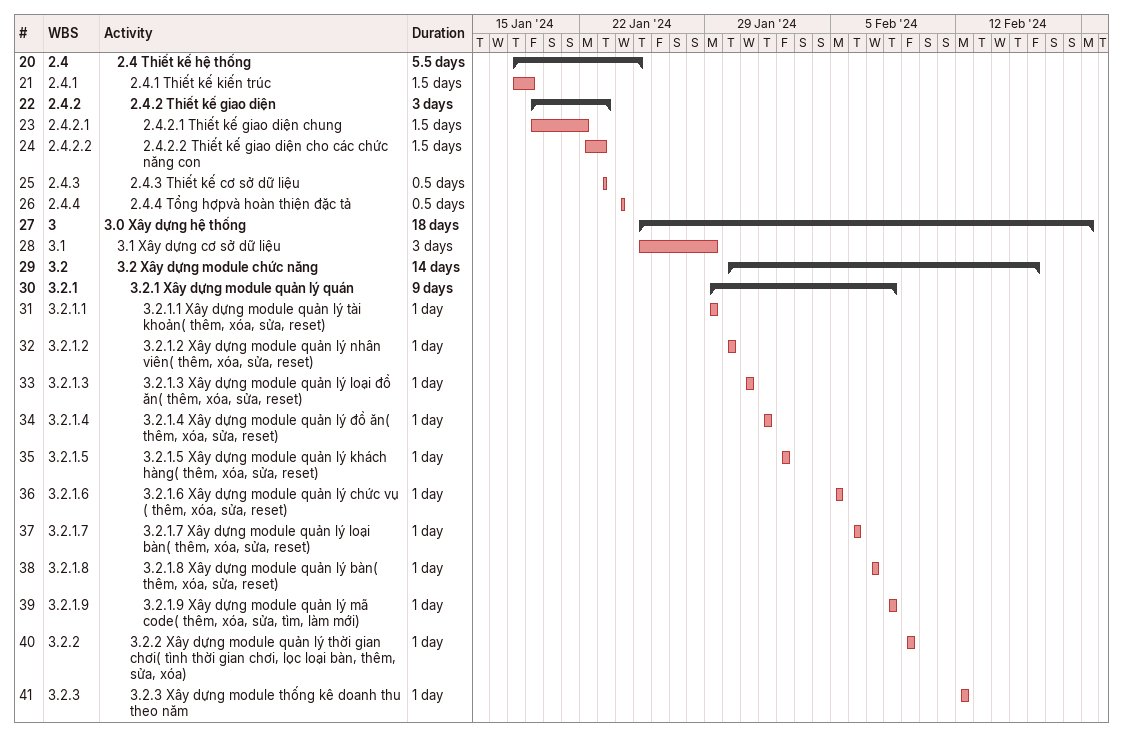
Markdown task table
| ID | WBS | Task | Duration | Start | Finish |
|---|---|---|---|---|---|
| 20 | 2.4 | **2.4 Thiết kế hệ thống** | 5.5d | 2024-01-18 | 2024-01-25 |
| 21 | 2.4.1 | 2.4.1 Thiết kế kiến trúc | 1.5d | 2024-01-18 | 2024-01-19 |
| 22 | 2.4.2 | **2.4.2 Thiết kế giao diện** | 3d | 2024-01-19 | 2024-01-23 |
| 23 | 2.4.2.1 | 2.4.2.1 Thiết kế giao diện chung | 1.5d | 2024-01-19 | 2024-01-22 |
| 24 | 2.4.2.2 | 2.4.2.2 Thiết kế giao diện cho các chức năng con | 1.5d | 2024-01-22 | 2024-01-23 |
| 25 | 2.4.3 | 2.4.3 Thiết kế cơ sở dữ liệu | 0.5d | 2024-01-23 | 2024-01-23 |
| 26 | 2.4.4 | 2.4.4 Tổng hợpvà hoàn thiện đặc tả | 0.5d | 2024-01-24 | 2024-01-24 |
| 27 | 3 | **3.0 Xây dựng hệ thống** | 18d | 2024-01-25 | 2024-02-19 |
| 28 | 3.1 | 3.1 Xây dựng cơ sở dữ liệu | 3d | 2024-01-25 | 2024-01-29 |
| 29 | 3.2 | **3.2 Xây dựng module chức năng** | 14d | 2024-01-30 | 2024-02-16 |
| 30 | 3.2.1 | **3.2.1 Xây dựng module quản lý quán** | 9d | 2024-01-29 | 2024-02-08 |
| 31 | 3.2.1.1 | 3.2.1.1 Xây dựng module quản lý tài khoản( thêm, xóa, sửa, reset) | 1d | 2024-01-29 | 2024-01-29 |
| 32 | 3.2.1.2 | 3.2.1.2 Xây dựng module quản lý nhân viên( thêm, xóa, sửa, reset) | 1d | 2024-01-30 | 2024-01-30 |
| 33 | 3.2.1.3 | 3.2.1.3 Xây dựng module quản lý loại đồ ăn( thêm, xóa, sửa, reset) | 1d | 2024-01-31 | 2024-01-31 |
| 34 | 3.2.1.4 | 3.2.1.4 Xây dựng module quản lý đồ ăn( thêm, xóa, sửa, reset) | 1d | 2024-02-01 | 2024-02-01 |
| 35 | 3.2.1.5 | 3.2.1.5 Xây dựng module quản lý khách hàng( thêm, xóa, sửa, reset) | 1d | 2024-02-02 | 2024-02-02 |
| 36 | 3.2.1.6 | 3.2.1.6 Xây dựng module quản lý chức vụ ( thêm, xóa, sửa, reset) | 1d | 2024-02-05 | 2024-02-05 |
| 37 | 3.2.1.7 | 3.2.1.7 Xây dựng module quản lý loại bàn( thêm, xóa, sửa, reset) | 1d | 2024-02-06 | 2024-02-06 |
| 38 | 3.2.1.8 | 3.2.1.8 Xây dựng module quản lý bàn( thêm, xóa, sửa, reset) | 1d | 2024-02-07 | 2024-02-07 |
| 39 | 3.2.1.9 | 3.2.1.9 Xây dựng module quản lý mã code( thêm, xóa, sửa, tìm, làm mới) | 1d | 2024-02-08 | 2024-02-08 |
| 40 | 3.2.2 | 3.2.2 Xây dựng module quản lý thời gian chơi( tình thời gian chơi, lọc loại bàn, thêm, sửa, xóa) | 1d | 2024-02-09 | 2024-02-09 |
| 41 | 3.2.3 | 3.2.3 Xây dựng module thống kê doanh thu theo năm | 1d | 2024-02-12 | 2024-02-12 |
